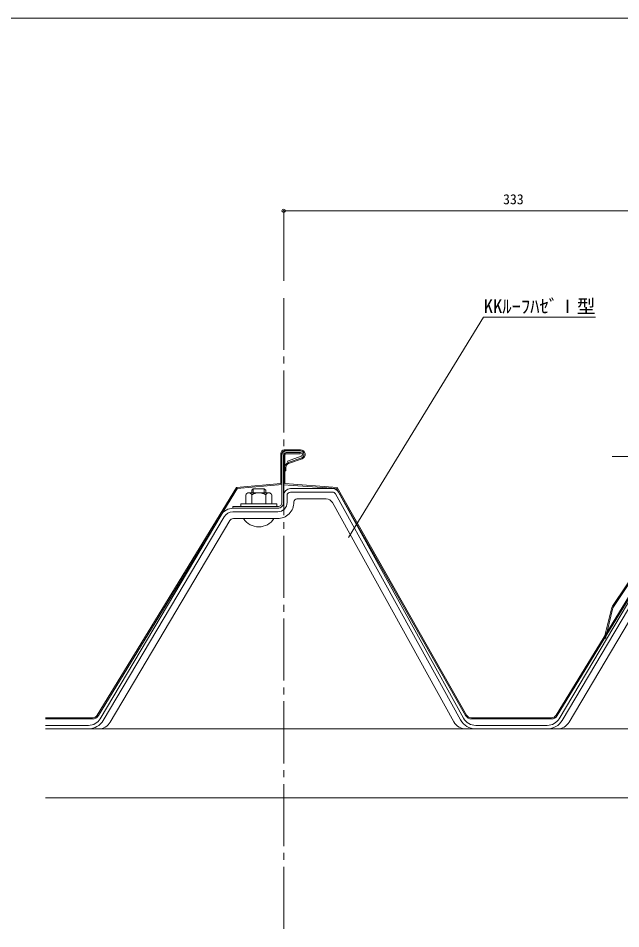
# Model space of a CAD drawing. Units: millimetres at full size, sheet at 1:5; details may follow other scales. Extents: x -3142 to 7368, y -2477 to 957.
# Drawn here: x -290 to 147, y -102 to 558 of the extents above; entities that cross this region are included whole.
import ezdxf
from ezdxf.enums import TextEntityAlignment as Align

# ---------------------------------------------------------------- set-up
doc = ezdxf.new("R2010")
doc.units = ezdxf.units.MM
doc.header["$LTSCALE"] = 5
doc.header["$PDMODE"] = 32
doc.header["$PDSIZE"] = 2.5
doc.linetypes.add('CHAIN2', pattern=[12, 9, -1, 1, -1])
for name, color, linetype, lineweight in [('0-0_0', 7, 'Continuous', 18), ('0-3_LAYER003', 5, 'Continuous', 18), ('0-4_LAYER004', 7, 'Continuous', 18)]:
    doc.layers.add(name, color=color, linetype=linetype, lineweight=lineweight)
doc.styles.add('ＭＳ ゴシック', font='')
doc.styles.get('ＭＳ ゴシック').set_extended_font_data('MS Gothic')

msp = doc.modelspace()

# ---------------------------------------------------------------- linework, layer by layer
at = {"layer": '0-0_0'}
for p, q in [((-945, 558.15), (1015, 558.15)), ((-97.656, 418.49), (235.344, 418.49)), ((-85.409, 245.053), (-97.209, 245.053)), ((-98.909, 242.553), (-98.909, 219.897)), ((-97.209, 244.253), (-85.409, 244.253)), ((-96.909, 220.553), (-96.909, 241.253)), ((-84.554, 239.403), (-94.421, 235.813)), ((-84.275, 238.64), (-94.133, 235.063)), ((-96.109, 229.873), (-96.109, 232.243)), ((-96.909, 229.873), (-96.109, 229.873)), ((-131.436, 216.943), (-98.837, 219.903)), ((-59.394, 216.933), (-97.709, 219.803)), ((-58.909, 217.703), (-96.909, 220.553)), ((-232.739, 52.613), (-131.909, 217.703)), ((-231.998, 52.293), (-131.226, 217.283)), ((34.188, 52.423), (-59.394, 216.933)), ((34.941, 52.723), (-58.909, 217.703)), ((99.814, 52.613), (200.644, 217.703)), ((100.555, 52.293), (201.327, 217.283)), ((-270.363, 50.703), (-236.153, 50.703)), ((-270.363, 49.903), (-236.265, 49.903)), ((38.417, 50.703), (96.41, 50.703)), ((38.534, 49.903), (96.296, 49.903))]:
    msp.add_line(p, q, dxfattribs=at)
at = {"layer": '0-0_0', "color": 4}
for p, q in [((-97.656, 418.49), (-97.656, 367.573)), ((47.268, 341.256), (-50.796, 181.473)), ((128.268, 341.256), (46.812, 341.256))]:
    msp.add_line(p, q, dxfattribs=at)
at = {"layer": '0-0_0', "color": 4, "linetype": 'CHAIN2'}
for p, q in [((-97.656, -102.297), (-97.656, 355.073)), ((140.384, 240.356), (248.168, 240.356))]:
    msp.add_line(p, q, dxfattribs=at)
at = {"layer": '0-0_0', "color": 5}
for p, q in [((199.907, 220.325), (140.598, 131.583)), ((200.572, 219.88), (141.263, 131.138)), ((140.208, 130.699), (134.693, 108.4)), ((140.985, 130.507), (135.469, 108.208)), ((134.693, 108.4), (135.469, 108.208))]:
    msp.add_line(p, q, dxfattribs=at)
at = {"layer": '0-0_0'}
for points in [[(-131.909, 217.703), (-99.709, 220.623), (-99.709, 242.553)], [(-95.909, 242.253), (-85.709, 242.253), (-85.709, 243.053)]]:
    msp.add_lwpolyline(points, dxfattribs=at)
for centre, radius, start, end in [((-97.209, 242.553), 2.5, 89.99996, 180.00004), ((-85.408, 241.754), 3.3, 290.00438, 90.00443), ((-97.209, 242.553), 1.7, 89.99996, 180.00004), ((-95.909, 241.253), 1, 89.99996, 180.00004), ((-93.109, 232.243), 3.799, 109.99719, 179.99723), ((-93.108, 232.243), 3, 109.96027, 180.00117), ((-236.261, 54.901), 4.998, 269.96162, 328.54584), ((-236.148, 54.701), 3.998, 269.9332, 328.51742), ((38.528, 54.899), 4.996, 209.70993, 270.07602), ((38.416, 54.701), 3.998, 209.65489, 270.02099), ((96.292, 54.901), 4.998, 269.96162, 328.54584), ((96.405, 54.701), 3.998, 269.9332, 328.51742)]:
    msp.add_arc(centre, radius, start, end, dxfattribs=at)
at = {"layer": '0-0_0', "color": 1}
msp.add_arc((-85.409, 241.753), 2.5, 289.99785, 89.99789, dxfattribs=at)
at = {"layer": '0-0_0', "color": 5}
for radius in [2.8, 2]:
    msp.add_arc((142.926, 130.027), radius, 146.24404, 166.10767, dxfattribs=at)
at = {"layer": '0-0_0', "color": 6}
msp.add_point((-97.656, 418.49), dxfattribs=at)
at = {"layer": '0-3_LAYER003'}
for p, q in [((-98.909, 241.253), (-98.909, 206.903)), ((-97.709, 206.903), (-97.709, 241.253)), ((-95.909, 244.253), (-85.409, 244.253)), ((-95.909, 243.053), (-85.409, 243.053)), ((-125.209, 205.903), (-125.209, 212.403)), ((-122.959, 213.903), (-108.459, 213.903)), ((-119.709, 216.903), (-120.709, 215.903)), ((-120.709, 213.903), (-120.709, 215.903)), ((-120.709, 205.903), (-120.709, 212.403)), ((-119.709, 216.903), (-111.709, 216.903)), ((-119.709, 216.903), (-119.709, 213.903)), ((-111.709, 216.903), (-111.709, 213.903)), ((-110.709, 215.903), (-111.709, 216.903)), ((-110.709, 213.903), (-110.709, 215.903)), ((-110.709, 205.903), (-110.709, 212.403)), ((-106.209, 205.903), (-106.209, 212.403)), ((-95.209, 206.903), (-95.209, 211.933)), ((-62.342, 216.933), (-92.709, 216.933)), ((-62.342, 214.433), (-92.709, 214.433)), ((30.584, 49.143), (-60.154, 213.143)), ((32.771, 50.353), (-57.967, 214.353)), ((-128.709, 205.903), (-102.709, 205.903)), ((-128.709, 203.903), (-128.709, 205.903)), ((-102.709, 203.903), (-102.709, 205.903)), ((-90.209, 207.203), (-90.209, 207.433)), ((-66.763, 209.433), (-88.209, 209.433)), ((25.566, 47.885), (-62.388, 206.853)), ((-134.435, 203.903), (-101.909, 203.903)), ((-134.435, 203.903), (-134.435, 202.703)), ((-134.435, 202.703), (-101.909, 202.703)), ((-134.435, 200.203), (-101.909, 200.203)), ((-230.555, 50.103), (-143.038, 197.793)), ((-228.405, 48.823), (-140.887, 196.523)), ((-223.409, 47.453), (-136.731, 193.733)), ((-134.15, 195.203), (-102.209, 195.203)), ((101.998, 50.103), (189.515, 197.793)), ((104.148, 48.823), (191.666, 196.523)), ((109.143, 47.453), (195.822, 193.733)), ((-270.363, 45.203), (-239.156, 45.203)), ((-239.144, 42.703), (-270.363, 42.703)), ((41.506, 45.203), (93.395, 45.203)), ((100.631, 42.703), (41.507, 42.703))]:
    msp.add_line(p, q, dxfattribs=at)
msp.add_lwpolyline([(-84.964, 240.523), (-94.831, 236.933), (-94.421, 235.813)], dxfattribs=at)
for centre, radius, start, end in [((-95.909, 241.253), 3, 89.99996, 180.00004), ((-95.909, 241.253), 1.8, 89.99996, 180.00004), ((-85.409, 241.753), 2.5, 289.99785, 89.99789), ((-85.409, 241.749), 1.304, 289.97565, 89.9757), ((-122.959, 211.466), 2.438, 22.61984, 157.38016), ((-115.709, 204.82), 9.083, 56.60151, 123.39849), ((-108.459, 211.466), 2.438, 22.61984, 157.38016), ((-92.709, 211.933), 5, 89.99996, 180.00004), ((-92.709, 211.933), 2.5, 89.99996, 180.00004), ((-62.342, 211.932), 2.501, 28.95501, 89.99953), ((-62.342, 211.933), 5, 28.94928, 89.9938), ((-102.209, 207.203), 12, 269.99996, 360), ((-101.909, 206.903), 3, 269.99996, 360), ((-101.909, 206.903), 4.2, 269.99996, 360), ((-101.909, 206.903), 6.7, 269.99996, 360), ((-88.209, 207.433), 2, 89.99996, 180.00004), ((-66.763, 204.433), 5, 28.94928, 89.9938), ((-134.428, 192.699), 10.004, 90.03918, 149.39032), ((-134.432, 192.702), 7.501, 90.02339, 149.37452), ((-134.15, 192.203), 3, 89.98797, 149.3391), ((-115.709, 202.286), 13.083, 212.77904, 327.22096), ((-239.156, 55.202), 9.999, 269.98892, 329.34005), ((-239.151, 55.198), 12.495, 269.97052, 329.32165), ((-231.92, 52.702), 9.999, 269.98892, 329.34005), ((34.317, 52.727), 10.001, 208.94473, 272.2292), ((41.514, 55.198), 12.495, 208.98702, 270.03154), ((41.514, 55.199), 9.996, 208.99789, 270.04241), ((93.397, 55.202), 9.999, 269.98892, 329.34005), ((93.402, 55.198), 12.495, 269.97052, 329.32165), ((100.633, 52.702), 9.999, 269.98892, 329.34005)]:
    msp.add_arc(centre, radius, start, end, dxfattribs=at)
at = {"layer": '0-4_LAYER004'}
for p, q in [((-270.363, 42.703), (460.084, 42.703)), ((-270.363, -7.297), (460.084, -7.297))]:
    msp.add_line(p, q, dxfattribs=at)

# ---------------------------------------------------------------- texts
at = {"layer": '0-0_0', "color": 4, "style": 'ＭＳ ゴシック'}
msp.add_text('333', height=7.331, dxfattribs=at).set_placement((61.344, 420.99), align=Align.BOTTOM_LEFT)
at = {"layer": '0-0_0', "style": 'ＭＳ ゴシック'}
msp.add_text('㏍ﾙｰﾌﾊｾﾞⅠ型', height=9.897, dxfattribs=at).set_placement((47.268, 341.256), align=Align.BOTTOM_LEFT)

doc.saveas('drawing.dxf')
